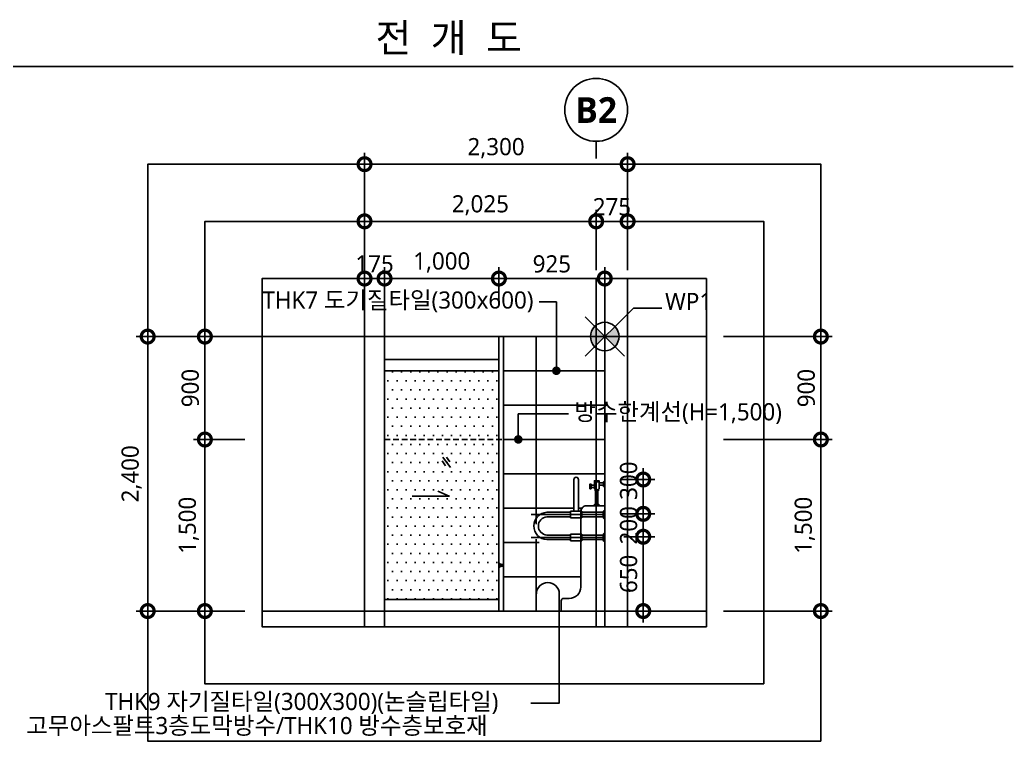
# Model space of a CAD drawing. Header units: millimetres. Extents: x 2213 to 82676, y 1050 to 28650.
# Drawn here: x 27991 to 36675, y 8450 to 14757 of the extents above; entities that cross this region are included whole.
import ezdxf
from ezdxf import colors
from ezdxf.entities.mleader import LeaderData, LeaderLine
from ezdxf.enums import TextEntityAlignment as Align
from ezdxf.math import Vec2, Vec3

# ---------------------------------------------------------------- set-up
doc = ezdxf.new("R2010")
doc.units = ezdxf.units.MM
doc.header["$LTSCALE"] = 200
doc.header["$PDMODE"] = 3
for name, pattern in [('CEN', [62, 60, -1, 0, -1]), ('CEN-GAUN', [32.2, 30, -1, 0.2, -1]), ('HIDDEN', [0.375, 0.25, -0.125])]:
    doc.linetypes.add(name, pattern=pattern)
doc.layers.get('Defpoints').update_dxf_attribs({"color": 137})
for name, color, linetype in [('01-CEN', 1, 'CEN'), ('01HAT', 8, 'Continuous'), ('01TEX', 3, 'Continuous'), ('01TOILET', 6, 'Continuous'), ('1', 1, 'Continuous'), ('2', 2, 'Continuous'), ('3', 3, 'Continuous'), ('4ELE', 4, 'Continuous'), ('A-FIX', 5, 'Continuous'), ('CEN', 1, 'CEN-GAUN'), ('DIM', 7, 'Continuous'), ('FIX', 7, 'Continuous'), ('FUR', 8, 'HIDDEN'), ('gls', 4, 'Continuous'), ('HAT-BRICK', 8, 'Continuous'), ('SYM', 6, 'Continuous'), ('SYM-BUB', 3, 'Continuous'), ('SYM-LEAD', 6, 'Continuous'), ('TEXT', 3, 'Continuous'), ('방수한계선', 4, 'HIDDEN')]:
    doc.layers.add(name, color=color, linetype=linetype)
doc.layers.add('02Waste', color=171, linetype='Continuous', plot=False)
doc.styles.add('HY-M', font='malgun.ttf')
doc.styles.get("Standard").update_dxf_attribs({"font": 'malgun.ttf'})
doc.styles.add('맑은고딕', font='malgun.ttf')
doc.styles.add('맑은고딕B', font='malgunbd.ttf')
doc.styles.add('스타일1', font='malgun.ttf')
doc.linetypes.add('WIREMESH2', pattern='A,5,-0.25,["X",Standard,S=1,R=0,X=-0.32,Y=-0.5],-0.25', length=5.5)
doc.dimstyles.new('CJA-50', dxfattribs={"dimscale": 50, "dimtxt": 3, "dimasz": 1, "dimexe": 2, "dimexo": 3, "dimgap": 1, "dimtad": 1, "dimdec": 0, "dimzin": 1, "dimdsep": 46, "dimlunit": 6, "dimtxsty": '스타일1', "dimblk": 'GAUN-DOT', "dimcen": -2, "dimdle": 2, "dimclrd": 256, "dimclre": 256, "dimclrt": 3, "dimadec": 0, "dimazin": 0, "dimtfac": 1, "dimtdec": 0, "dimtix": 1, "dimtmove": 2, "dimatfit": 3, "dimldrblk": 'DOTSMALL', "dimfxl": 1, "dimtolj": 1, "dimtzin": 1, "dimarcsym": 0})

# ---------------------------------------------------------------- blocks, each defined once
blk = doc.blocks.new('GAUN-DOT')
at = {"linetype": 'ByBlock'}
for p, q in [((0, -2), (0, 2)), ((2, 0), (-2, 0))]:
    blk.add_line(p, q, dxfattribs=at)
at = {"const_width": 2.25}
blk.add_lwpolyline([(0, 0.28125, 1), (0, -0.28125, 1)], format="xyb", close=True, dxfattribs=at)
blk = doc.blocks.new('*D329')
at = {"layer": 'Defpoints', "color": 0, "transparency": 16777216}
for p in [(33304.6, 13495), (31004.6, 12419), (33304.6, 12419)]:
    blk.add_point(p, dxfattribs=at)
at = {"layer": 'DIM', "lineweight": -2, "transparency": 16777216}
for p, q in [((31004.6, 12569), (31004.6, 13595)), ((33304.6, 12569), (33304.6, 13595)), ((31054.6, 13495), (33254.6, 13495))]:
    blk.add_line(p, q, dxfattribs=at)
at = {"layer": 'DIM', "lineweight": -2, "transparency": 16777216, "xscale": 50, "yscale": 50, "zscale": 50, "rotation": 180}
blk.add_blockref('GAUN-DOT', (31004.6, 13495), dxfattribs=at)
at = {"layer": 'DIM', "lineweight": -2, "transparency": 16777216, "xscale": 50, "yscale": 50, "zscale": 50}
blk.add_blockref('GAUN-DOT', (33304.6, 13495), dxfattribs=at)
at = {"layer": 'DIM', "color": 3, "transparency": 16777216, "insert": (32154.6, 13635), "char_height": 150, "attachment_point": 5, "style": '맑은고딕'}
blk.add_mtext('\\A1;2,300', dxfattribs=at)
blk = doc.blocks.new('_DotSmall')
at = {"layer": 'DIM'}
h = blk.add_hatch(color=256, dxfattribs=at)
edge = h.paths.add_edge_path()
edge.add_arc((0, 0), 0.2, 0, 360)
at = {"layer": 'DIM', "linetype": 'ByBlock'}
blk.add_circle((0, 0), 0.2, dxfattribs=at)
blk = doc.blocks.new('*D330')
at = {"layer": 'Defpoints', "color": 0, "transparency": 16777216}
for p in [(33029.6, 12995), (33029.6, 12419), (33304.6, 12419)]:
    blk.add_point(p, dxfattribs=at)
at = {"layer": 'DIM', "lineweight": -2, "transparency": 16777216}
for p, q in [((33029.6, 12569), (33029.6, 13095)), ((33304.6, 12569), (33304.6, 13095)), ((32979.6, 12995), (32929.6, 12995)), ((33304.6, 12995), (33029.6, 12995)), ((33354.6, 12995), (33404.6, 12995))]:
    blk.add_line(p, q, dxfattribs=at)
at = {"layer": 'DIM', "lineweight": -2, "transparency": 16777216, "xscale": 50, "yscale": 50, "zscale": 50}
blk.add_blockref('GAUN-DOT', (33029.6, 12995), dxfattribs=at)
at = {"layer": 'DIM', "lineweight": -2, "transparency": 16777216, "xscale": 50, "yscale": 50, "zscale": 50, "rotation": 180}
blk.add_blockref('GAUN-DOT', (33304.6, 12995), dxfattribs=at)
at = {"layer": 'DIM', "color": 3, "transparency": 16777216, "insert": (33167.1, 13122.5), "char_height": 150, "attachment_point": 5, "style": '맑은고딕'}
blk.add_mtext('\\A1;275', dxfattribs=at)
blk = doc.blocks.new('*D331')
at = {"layer": 'Defpoints', "color": 0, "transparency": 16777216}
for p in [(31004.6, 12995), (31004.6, 12419), (33029.6, 12419)]:
    blk.add_point(p, dxfattribs=at)
at = {"layer": 'DIM', "lineweight": -2, "transparency": 16777216}
for p, q in [((31004.6, 12569), (31004.6, 13095)), ((33029.6, 12569), (33029.6, 13095)), ((32979.6, 12995), (31054.6, 12995))]:
    blk.add_line(p, q, dxfattribs=at)
at = {"layer": 'DIM', "lineweight": -2, "transparency": 16777216, "xscale": 50, "yscale": 50, "zscale": 50, "rotation": 180}
blk.add_blockref('GAUN-DOT', (31004.6, 12995), dxfattribs=at)
at = {"layer": 'DIM', "lineweight": -2, "transparency": 16777216, "xscale": 50, "yscale": 50, "zscale": 50}
blk.add_blockref('GAUN-DOT', (33029.6, 12995), dxfattribs=at)
at = {"layer": 'DIM', "color": 3, "transparency": 16777216, "insert": (32017.1, 13135), "char_height": 150, "attachment_point": 5, "style": '맑은고딕'}
blk.add_mtext('\\A1;2,025', dxfattribs=at)
blk = doc.blocks.new('*D332')
at = {"layer": 'Defpoints', "color": 0, "transparency": 16777216}
for p in [(30338.4, 11987.4), (29108.8, 9587.4), (30108.8, 9587.4)]:
    blk.add_point(p, dxfattribs=at)
at = {"layer": 'DIM', "lineweight": -2, "transparency": 16777216}
for p, q in [((30188.4, 11987.4), (29008.8, 11987.4)), ((29108.8, 11937.4), (29108.8, 9637.4)), ((29958.8, 9587.4), (29008.8, 9587.4))]:
    blk.add_line(p, q, dxfattribs=at)
at = {"layer": 'DIM', "lineweight": -2, "transparency": 16777216, "xscale": 50, "yscale": 50, "zscale": 50}
for p, rotation in [((29108.8, 11987.4), 90), ((29108.8, 9587.4), 270)]:
    blk.add_blockref('GAUN-DOT', p, dxfattribs=dict(at, rotation=rotation))
at = {"layer": 'DIM', "color": 3, "transparency": 16777216, "insert": (28968.8, 10787.4), "char_height": 150, "attachment_point": 5, "rotation": 90, "style": '맑은고딕'}
blk.add_mtext('\\A1;2,400', dxfattribs=at)
blk = doc.blocks.new('*D324')
at = {"layer": 'Defpoints', "color": 0, "transparency": 16777216}
for p in [(30250.3, 11987.4), (29608.8, 11087.4), (30108.8, 11087.4)]:
    blk.add_point(p, dxfattribs=at)
at = {"layer": 'DIM', "lineweight": -2, "transparency": 16777216}
for p, q in [((30100.3, 11987.4), (29508.8, 11987.4)), ((29608.8, 11937.4), (29608.8, 11137.4)), ((29958.8, 11087.4), (29508.8, 11087.4))]:
    blk.add_line(p, q, dxfattribs=at)
at = {"layer": 'DIM', "lineweight": -2, "transparency": 16777216, "xscale": 50, "yscale": 50, "zscale": 50}
for p, rotation in [((29608.8, 11987.4), 90), ((29608.8, 11087.4), 270)]:
    blk.add_blockref('GAUN-DOT', p, dxfattribs=dict(at, rotation=rotation))
at = {"layer": 'DIM', "color": 3, "transparency": 16777216, "insert": (29481.4, 11537.4), "char_height": 150, "attachment_point": 5, "rotation": 90, "style": '맑은고딕'}
blk.add_mtext('\\A1;900', dxfattribs=at)
blk = doc.blocks.new('*D325')
at = {"layer": 'Defpoints', "color": 0, "transparency": 16777216}
for p in [(30108.8, 11087.4), (29608.8, 9587.4), (30108.8, 9587.4)]:
    blk.add_point(p, dxfattribs=at)
at = {"layer": 'DIM', "lineweight": -2, "transparency": 16777216}
for p, q in [((29958.8, 11087.4), (29508.8, 11087.4)), ((29608.8, 11037.4), (29608.8, 9637.4)), ((29958.8, 9587.4), (29508.8, 9587.4))]:
    blk.add_line(p, q, dxfattribs=at)
at = {"layer": 'DIM', "lineweight": -2, "transparency": 16777216, "xscale": 50, "yscale": 50, "zscale": 50}
for p, rotation in [((29608.8, 11087.4), 90), ((29608.8, 9587.4), 270)]:
    blk.add_blockref('GAUN-DOT', p, dxfattribs=dict(at, rotation=rotation))
at = {"layer": 'DIM', "color": 3, "transparency": 16777216, "insert": (29468.4, 10337.4), "char_height": 150, "attachment_point": 5, "rotation": 90, "style": '맑은고딕'}
blk.add_mtext('\\A1;1,500', dxfattribs=at)
blk = doc.blocks.new('*D326')
at = {"layer": 'Defpoints', "color": 0, "transparency": 16777216}
for p in [(33994.1, 11987.4), (33994.1, 11087.4), (34994.1, 11087.4)]:
    blk.add_point(p, dxfattribs=at)
at = {"layer": 'DIM', "lineweight": -2, "transparency": 16777216}
for p, q in [((34144.1, 11987.4), (35094.1, 11987.4)), ((34994.1, 11937.4), (34994.1, 11137.4)), ((34144.1, 11087.4), (35094.1, 11087.4))]:
    blk.add_line(p, q, dxfattribs=at)
at = {"layer": 'DIM', "lineweight": -2, "transparency": 16777216, "xscale": 50, "yscale": 50, "zscale": 50}
for p, rotation in [((34994.1, 11987.4), 90), ((34994.1, 11087.4), 270)]:
    blk.add_blockref('GAUN-DOT', p, dxfattribs=dict(at, rotation=rotation))
at = {"layer": 'DIM', "color": 3, "transparency": 16777216, "insert": (34866.6, 11537.4), "char_height": 150, "attachment_point": 5, "rotation": 90, "style": '맑은고딕'}
blk.add_mtext('\\A1;900', dxfattribs=at)
blk = doc.blocks.new('*D327')
at = {"layer": 'Defpoints', "color": 0, "transparency": 16777216}
for p in [(33994.1, 11087.4), (33994.1, 9587.4), (34994.1, 9587.4)]:
    blk.add_point(p, dxfattribs=at)
at = {"layer": 'DIM', "lineweight": -2, "transparency": 16777216}
for p, q in [((34144.1, 11087.4), (35094.1, 11087.4)), ((34994.1, 11037.4), (34994.1, 9637.4)), ((34144.1, 9587.4), (35094.1, 9587.4))]:
    blk.add_line(p, q, dxfattribs=at)
at = {"layer": 'DIM', "lineweight": -2, "transparency": 16777216, "xscale": 50, "yscale": 50, "zscale": 50}
for p, rotation in [((34994.1, 11087.4), 90), ((34994.1, 9587.4), 270)]:
    blk.add_blockref('GAUN-DOT', p, dxfattribs=dict(at, rotation=rotation))
at = {"layer": 'DIM', "color": 3, "transparency": 16777216, "insert": (34853.6, 10337.4), "char_height": 150, "attachment_point": 5, "rotation": 90, "style": '맑은고딕'}
blk.add_mtext('\\A1;1,500', dxfattribs=at)
blk = doc.blocks.new('NEW_BUB')
at = {"layer": 'SYM-BUB', "color": 6}
blk.add_line((0, 3), (0, 0), dxfattribs=at)
blk.add_circle((0, 8.5), 5.5, dxfattribs=at)
at = {"layer": 'SYM-BUB', "color": 3, "style": '맑은고딕B'}
blk.add_attdef('X', text='', height=4.5, dxfattribs=at).set_placement((0, 8.5), align=Align.MIDDLE)
blk = doc.blocks.new('*D328')
at = {"layer": 'Defpoints', "color": 0, "transparency": 16777216}
for p in [(33104.6, 12495), (32179.6, 12112), (33104.6, 12112)]:
    blk.add_point(p, dxfattribs=at)
at = {"layer": 'DIM', "lineweight": -2, "transparency": 16777216}
for p, q in [((32179.6, 12262), (32179.6, 12595)), ((33104.6, 12262), (33104.6, 12595)), ((32229.6, 12495), (33054.6, 12495))]:
    blk.add_line(p, q, dxfattribs=at)
at = {"layer": 'DIM', "lineweight": -2, "transparency": 16777216, "xscale": 50, "yscale": 50, "zscale": 50, "rotation": 180}
blk.add_blockref('GAUN-DOT', (32179.6, 12495), dxfattribs=at)
at = {"layer": 'DIM', "lineweight": -2, "transparency": 16777216, "xscale": 50, "yscale": 50, "zscale": 50}
blk.add_blockref('GAUN-DOT', (33104.6, 12495), dxfattribs=at)
at = {"layer": 'DIM', "color": 3, "transparency": 16777216, "insert": (32642.1, 12622.5), "char_height": 150, "attachment_point": 5, "style": '맑은고딕'}
blk.add_mtext('\\A1;925', dxfattribs=at)
blk = doc.blocks.new('*D333')
at = {"layer": 'Defpoints', "color": 0, "transparency": 16777216}
for p in [(31004.6, 12495), (31004.6, 12112), (31179.6, 12112)]:
    blk.add_point(p, dxfattribs=at)
at = {"layer": 'DIM', "lineweight": -2, "transparency": 16777216}
for p, q in [((31004.6, 12262), (31004.6, 12595)), ((31179.6, 12262), (31179.6, 12595)), ((30954.6, 12495), (30904.6, 12495)), ((31179.6, 12495), (31004.6, 12495)), ((31229.6, 12495), (31279.6, 12495))]:
    blk.add_line(p, q, dxfattribs=at)
at = {"layer": 'DIM', "lineweight": -2, "transparency": 16777216, "xscale": 50, "yscale": 50, "zscale": 50}
blk.add_blockref('GAUN-DOT', (31004.6, 12495), dxfattribs=at)
at = {"layer": 'DIM', "lineweight": -2, "transparency": 16777216, "xscale": 50, "yscale": 50, "zscale": 50, "rotation": 180}
blk.add_blockref('GAUN-DOT', (31179.6, 12495), dxfattribs=at)
at = {"layer": 'DIM', "color": 3, "transparency": 16777216, "insert": (31092.1, 12622.9), "char_height": 150, "attachment_point": 5, "style": '맑은고딕'}
blk.add_mtext('\\A1;175', dxfattribs=at)
blk = doc.blocks.new('안전센서 (입면)')
at = {"layer": 'HAT-BRICK'}
for p, q in [((21275.8, -15964.1), (21243.8, -15964.1)), ((21243.8, -15964.1), (21243.8, -15979.3)), ((21243.8, -15964.1), (21251.8, -15964.1)), ((21251.8, -15967.7), (21243.8, -15967.7)), ((21243.8, -15967.7), (21251.8, -15967.7)), ((21243.8, -15975.7), (21243.8, -15967.7)), ((21251.8, -15975.7), (21243.8, -15975.7)), ((21251.8, -15975.7), (21243.8, -15975.7)), ((21251.8, -15967.7), (21251.8, -15975.7)), ((21261.8, -15964.1), (21267.8, -15960.7)), ((21267.8, -15960.7), (21273.8, -15958.7)), ((21273.8, -15984.7), (21273.8, -15958.7)), ((21275.8, -15956.1), (21277.5, -15956.1)), ((21275.8, -15987.3), (21275.8, -15956.1)), ((21279.2, -15964.1), (21275.8, -15964.1)), ((21278.2, -15971.7), (21275.8, -15971.7)), ((21279.2, -15964.1), (21277.5, -15956.1)), ((21278.2, -15964.1), (21278.2, -15979.3)), ((21279.2, -15964.1), (21279.2, -15979.3)), ((21275.8, -15979.3), (21243.8, -15979.3)), ((21261.8, -15979.3), (21267.8, -15982.7)), ((21267.8, -15982.7), (21273.8, -15984.7)), ((21279.2, -15979.3), (21275.8, -15979.3)), ((21277.5, -15987.3), (21275.8, -15987.3)), ((21279.2, -15979.3), (21277.5, -15987.3))]:
    blk.add_line(p, q, dxfattribs=at)
blk = doc.blocks.new('유리표시')
at = {"layer": 'gls'}
for p, q in [((77.8, 91.1), (11.2, 2)), ((45.1, 91.1), (16.9, 51.9)), ((85.7, 60.7), (55.9, 16.7))]:
    blk.add_line(p, q, dxfattribs=at)
blk = doc.blocks.new('_DOT')
at = {"color": 0, "linetype": 'ByBlock'}
blk.add_line((-0.5, 0), (-1, 0), dxfattribs=at)
at = {"color": 0, "linetype": 'ByBlock', "const_width": 0.5}
blk.add_lwpolyline([(-0.25, 0, 1), (0.25, 0, 1)], format="xyb", close=True, dxfattribs=at)
blk = doc.blocks.new('*D323')
at = {"layer": 'Defpoints', "color": 0, "transparency": 16777216}
for p in [(31179.6, 12495), (31179.6, 12112), (32179.6, 12112)]:
    blk.add_point(p, dxfattribs=at)
at = {"layer": 'DIM', "lineweight": -2, "transparency": 16777216}
for p, q in [((31179.6, 12262), (31179.6, 12595)), ((32179.6, 12262), (32179.6, 12595)), ((32129.6, 12495), (31229.6, 12495))]:
    blk.add_line(p, q, dxfattribs=at)
at = {"layer": 'DIM', "lineweight": -2, "transparency": 16777216, "xscale": 50, "yscale": 50, "zscale": 50, "rotation": 180}
blk.add_blockref('GAUN-DOT', (31179.6, 12495), dxfattribs=at)
at = {"layer": 'DIM', "lineweight": -2, "transparency": 16777216, "xscale": 50, "yscale": 50, "zscale": 50}
blk.add_blockref('GAUN-DOT', (32179.6, 12495), dxfattribs=at)
at = {"layer": 'DIM', "color": 3, "transparency": 16777216, "insert": (31679.6, 12635.5), "char_height": 150, "attachment_point": 5, "style": '맑은고딕'}
blk.add_mtext('\\A1;1,000', dxfattribs=at)
blk = doc.blocks.new('*D335')
at = {"layer": 'Defpoints', "color": 0, "transparency": 16777216}
for p in [(33122.6, 10237.3), (33441.1, 10237.3), (33185.2, 9587.4)]:
    blk.add_point(p, dxfattribs=at)
at = {"layer": 'DIM', "lineweight": -2, "transparency": 16777216}
for p, q in [((33272.6, 10237.3), (33541.1, 10237.3)), ((33441.1, 9637.4), (33441.1, 10187.3)), ((33335.2, 9587.4), (33541.1, 9587.4))]:
    blk.add_line(p, q, dxfattribs=at)
at = {"layer": 'DIM', "lineweight": -2, "transparency": 16777216, "xscale": 50, "yscale": 50, "zscale": 50}
for p, rotation in [((33441.1, 10237.3), 90), ((33441.1, 9587.4), 270)]:
    blk.add_blockref('GAUN-DOT', p, dxfattribs=dict(at, rotation=rotation))
at = {"layer": 'DIM', "color": 3, "transparency": 16777216, "insert": (33313.6, 9912.3), "char_height": 150, "attachment_point": 5, "rotation": 90, "style": '맑은고딕'}
blk.add_mtext('\\A1;650', dxfattribs=at)
blk = doc.blocks.new('*D336')
at = {"layer": 'Defpoints', "color": 0, "transparency": 16777216}
for p in [(33103.8, 10737.7), (33441.1, 10737.7), (33303, 10437.3)]:
    blk.add_point(p, dxfattribs=at)
at = {"layer": 'DIM', "lineweight": -2, "transparency": 16777216}
for p, q in [((33253.8, 10737.7), (33541.1, 10737.7)), ((33441.1, 10487.3), (33441.1, 10687.7)), ((33453, 10437.3), (33541.1, 10437.3))]:
    blk.add_line(p, q, dxfattribs=at)
at = {"layer": 'DIM', "lineweight": -2, "transparency": 16777216, "xscale": 50, "yscale": 50, "zscale": 50}
for p, rotation in [((33441.1, 10737.7), 90), ((33441.1, 10437.3), 270)]:
    blk.add_blockref('GAUN-DOT', p, dxfattribs=dict(at, rotation=rotation))
at = {"layer": 'DIM', "color": 3, "transparency": 16777216, "insert": (33313.6, 10727.6), "char_height": 150, "attachment_point": 5, "rotation": 90, "style": '맑은고딕'}
blk.add_mtext('\\A1;300', dxfattribs=at)
blk = doc.blocks.new('*D337')
at = {"layer": 'Defpoints', "color": 0, "transparency": 16777216}
for p in [(33103.8, 10437.7), (33441.1, 10437.7), (33122.6, 10237.3)]:
    blk.add_point(p, dxfattribs=at)
at = {"layer": 'DIM', "lineweight": -2, "transparency": 16777216}
for p, q in [((33441.1, 10487.7), (33441.1, 10537.7)), ((33253.8, 10437.7), (33541.1, 10437.7)), ((33441.1, 10237.3), (33441.1, 10437.7)), ((33272.6, 10237.3), (33541.1, 10237.3)), ((33441.1, 10187.3), (33441.1, 10137.3))]:
    blk.add_line(p, q, dxfattribs=at)
at = {"layer": 'DIM', "lineweight": -2, "transparency": 16777216, "xscale": 50, "yscale": 50, "zscale": 50}
for p, rotation in [((33441.1, 10437.7), 270), ((33441.1, 10237.3), 90)]:
    blk.add_blockref('GAUN-DOT', p, dxfattribs=dict(at, rotation=rotation))
at = {"layer": 'DIM', "color": 3, "transparency": 16777216, "insert": (33313.6, 10337.5), "char_height": 150, "attachment_point": 5, "rotation": 90, "style": '맑은고딕'}
blk.add_mtext('\\A1;200', dxfattribs=at)
blk = doc.blocks.new('SAN-SA1')
at = {"layer": 'CEN'}
for p, q in [((-643.8, 844), (-14.3, 844)), ((-643.8, 644), (-14.7, 644))]:
    blk.add_line(p, q, dxfattribs=at)
at = {"layer": 'FIX', "color": 4}
for p, q in [((-269.6, 873.4), (-269.6, 1149.9)), ((-230.4, 873.4), (-230.4, 1149.9)), ((-299.1, 873.4), (-200.9, 873.4)), ((-299.1, 873.4), (-299.1, 814.6)), ((-200.9, 873.4), (-200.9, 814.6)), ((-9.8, 869.6), (-14.7, 869.6)), ((-14.7, 869.6), (-14.7, 865.8)), ((0, 879.4), (-9.8, 874.5)), ((-9.8, 874.5), (-9.8, 869.6)), ((-9.8, 816.7), (-9.8, 869.6)), ((-507, 863.6), (-299.1, 863.6)), ((-507, 824.4), (-299.1, 824.4)), ((-299.1, 814.6), (-200.9, 814.6)), ((-200.9, 863.6), (-14.3, 863.6)), ((-200.9, 824.4), (-14.3, 824.4)), ((-14.7, 826.5), (-14.7, 865.8)), ((-14.7, 826.5), (-14.7, 816.7)), ((-14.7, 816.7), (-9.8, 816.7)), ((-9.8, 816.7), (-9.8, 811.8)), ((-9.8, 811.8), (0, 806.9)), ((-507, 663.6), (-299.1, 663.6)), ((-507, 624.4), (-299.1, 624.4)), ((-299.1, 673.4), (-299.1, 614.6)), ((-299.1, 673.4), (-200.9, 673.4)), ((-299.1, 614.6), (-200.9, 614.6)), ((-200.9, 673.4), (-200.9, 614.6)), ((-200.9, 663.6), (-14.7, 663.6)), ((-200.9, 624.4), (-14.7, 624.4)), ((-14.7, 670.1), (-14.7, 666.2)), ((-9.8, 670.1), (-14.7, 670.1)), ((-14.7, 627), (-14.7, 666.2)), ((-14.7, 627), (-14.7, 617.2)), ((-14.7, 617.2), (-9.8, 617.2)), ((0, 679.9), (-9.8, 675)), ((-9.8, 675), (-9.8, 670.1)), ((-9.8, 617.2), (-9.8, 670.1)), ((-9.8, 617.2), (-9.8, 612.3)), ((-9.8, 612.3), (0, 607.4))]:
    blk.add_line(p, q, dxfattribs=at)
for points in [[(0, 806.9), (0, 879.4)], [(0, 607.4), (0, 679.9)]]:
    blk.add_lwpolyline(points, dxfattribs=at)
for centre, radius, start, end in [((-250, 1149.9), 19.6, 0, 180), ((-499.8, 744), 119.8, 93.43752, 266.56248), ((-499.7, 744), 80.7, 95.19045, 264.80955)]:
    blk.add_arc(centre, radius, start, end, dxfattribs=at)
blk = doc.blocks.new('2E-T204')
at = {"color": 0}
for p, q in [((10, 1130), (10, 1090)), ((90, 1130), (50, 1130)), ((50, 1070), (50, 1130)), ((90, 1130), (90, 1070)), ((85, 1060), (55, 1060)), ((55, 1050), (55, 1060)), ((85, 1050), (55, 1050)), ((85, 1050), (85, 1060)), ((120, 1070), (120, 1110)), ((130, 1110), (130, 1070)), ((95, 920), (45, 920)), ((90, 930), (50, 930)), ((55, 935), (85, 935))]:
    blk.add_line(p, q, dxfattribs=at)
at = {"layer": '01TOILET'}
blk.add_lwpolyline([(0, 1135), (10, 1130), (10, 1120), (50, 1120), (50, 1140), (90, 1140), (90, 1100), (120, 1100), (120, 1110), (130, 1110), (130, 1070), (120, 1070), (120, 1080), (90, 1080), (90, 1070), (80, 1060), (80, 935), (85, 935), (85, 930), (90, 930), (95, 920), (160, 920, -0.414214), (210, 870), (210, 210, 0.414214), (310, 110), (360, 110, -0.414214), (380, 90), (380, 0), (0, 0), (0, 920), (45, 920), (50, 930), (55, 930), (55, 935), (60, 935), (60, 1060), (50, 1070), (50, 1100), (10, 1100), (10, 1090), (0, 1085)], format="xyb", dxfattribs=at)
blk = doc.blocks.new('WP21')
at = {"layer": 'SYM'}
h = blk.add_hatch(color=6, dxfattribs=at)
edge = h.paths.add_edge_path()
edge.add_ellipse((0, 0), major_axis=(0, 2.5), ratio=1, start_angle=405, end_angle=495)
edge.add_line((-1.77, -1.77), (0, 0))
edge.add_line((0, 0), (-1.77, 1.77))
edge = h.paths.add_edge_path()
edge.add_ellipse((0, 0), major_axis=(0, 2.5), ratio=1, start_angle=225, end_angle=315)
edge.add_line((1.77, 1.77), (0, 0))
edge.add_line((0, 0), (1.77, -1.77))
at = {"layer": 'SYM', "color": 6}
for p, q in [((-3.44, -3.44), (5, 5)), ((5, 5), (10, 5)), ((-3.44, 3.44), (3.44, -3.44))]:
    blk.add_line(p, q, dxfattribs=at)
blk.add_ellipse((0, 0), major_axis=(0, 2.5), ratio=1, start_param=5.497787, end_param=11.780972, dxfattribs=at)
at = {"layer": 'SYM', "color": 3, "linetype": 'WIREMESH2', "style": '스타일1'}
blk.add_attdef('WP', text='', height=3, dxfattribs=at).set_placement((10.55, 5), align=Align.MIDDLE_LEFT)

msp = doc.modelspace()

# ---------------------------------------------------------------- hatches: boundary and pattern name
h = msp.add_hatch()
h.set_pattern_fill('DOTS', color=9, scale=50)
h.set_pattern_definition([(0, (9937.035, -13800), (39.6875, 79.375), [0, -79.375])])
h.paths.add_polyline_path([(31179.6, 11687.4), (32179.6, 11687.4), (32179.6, 9687.4), (31179.6, 9687.4)])

# ---------------------------------------------------------------- linework, layer by layer
at = {"color": 9}
msp.add_line((31179.6, 11787.4), (32179.6, 11787.4), dxfattribs=at)
at = {"layer": '01-CEN'}
for p, q in [((31004.6, 12495), (31004.6, 9450)), ((31179.6, 12495), (31179.6, 9450)), ((33029.6, 12495), (33029.6, 9450)), ((33104.6, 12495), (33104.6, 9450)), ((33304.6, 12495), (33304.6, 9450))]:
    msp.add_line(p, q, dxfattribs=at)
at = {"layer": '01HAT'}
for p, q in [((32504.6, 11987.4), (32504.6, 10347)), ((32219.6, 11687.4), (33104.6, 11687.4)), ((32219.6, 11387.4), (33104.6, 11387.4)), ((32219.6, 11087.4), (33104.6, 11087.4)), ((32219.6, 10787.4), (33104.6, 10787.4)), ((32219.6, 10487.4), (32835, 10487.4)), ((32874.2, 10487.4), (32904.6, 10487.4)), ((32219.6, 10187.4), (32530.5, 10187.4)), ((32504.6, 10215.6), (32504.6, 9587.4)), ((32219.6, 9887.4), (32894.6, 9887.4))]:
    msp.add_line(p, q, dxfattribs=at)
at = {"layer": '02Waste'}
for points in [[(34994.1, 8450), (29108.8, 8450), (29108.8, 13495), (34994.1, 13495)], [(34494.1, 8950), (29608.8, 8950), (29608.8, 12995), (34494.1, 12995)], [(33994.1, 9450), (30108.8, 9450), (30108.8, 12495), (33994.1, 12495)]]:
    msp.add_lwpolyline(points, close=True, dxfattribs=at)
at = {"layer": '1'}
for p, q in [((30108.8, 11987.4), (33994.1, 11987.4)), ((30108.8, 9587.4), (33994.1, 9587.4))]:
    msp.add_line(p, q, dxfattribs=at)
at = {"layer": '2'}
msp.add_lwpolyline([(33104.6, 11987.4), (31179.6, 11987.4), (31179.6, 9587.4), (33104.6, 9587.4)], close=True, dxfattribs=at)
at = {"layer": '3'}
msp.add_line((17493.4, 14350), (36675, 14350), dxfattribs=at)
at = {"layer": '4ELE'}
for p, q in [((31179.6, 11987.4), (31179.6, 9587.4)), ((32179.6, 11987.4), (32179.6, 9587.4)), ((32219.6, 11987.4), (32219.6, 9587.4))]:
    msp.add_line(p, q, dxfattribs=at)
msp.add_lwpolyline([(31419.7, 10592.4), (31744.7, 10592.4), (31644.7, 10637.1)], dxfattribs=at)
at = {"layer": 'HAT-BRICK'}
for p, q in [((31179.6, 11687.4), (32179.6, 11687.4)), ((32179.6, 9687.4), (31179.6, 9687.4))]:
    msp.add_line(p, q, dxfattribs=at)
at = {"layer": 'SYM-LEAD'}
for points, format in [([(32507, 9737.4, -1), (32707, 9737.4), (32707, 8783.2), (32457, 8783.2)], "xyb"), ([(32507, 9587.4, 0, 50, 0), (32507, 9737.4, 0, 0, 0), (32507, 9679, 0, 0, 0)], "xyseb")]:
    msp.add_lwpolyline(points, format=format, dxfattribs=at)
at = {"layer": '방수한계선'}
msp.add_line((31179.6, 11087.4), (33104.6, 11087.4), dxfattribs=at)

# ---------------------------------------------------------------- block references
at = {"layer": 'A-FIX', "xscale": -1}
msp.add_blockref('안전센서 (입면)', (53463.4, 25959.1), dxfattribs=at)
at = {"layer": 'FUR', "xscale": -1}
msp.add_blockref('2E-T204', (33104.6, 9587.4), dxfattribs=at)
at = {"layer": 'HAT-BRICK', "xscale": -1}
msp.add_blockref('유리표시', (31767.7, 10840.8), dxfattribs=at)
at = {"layer": 'HAT-BRICK'}
msp.add_blockref('SAN-SA1', (33104.6, 9587.4), dxfattribs=at)
at = {"layer": 'SYM', "linetype": 'WIREMESH2'}
ref = msp.add_blockref('WP21', (33104.6, 11987.4), dxfattribs=dict(at, xscale=50.00000000000001, yscale=50.00000000000001, zscale=50.00000000000001))
ref.add_attrib('WP', 'WP1', dxfattribs={"color": 3, "linetype": 'WIREMESH2', "height": 150, "style": '스타일1'}).set_placement((33632.1, 12174.9), align=Align.BOTTOM_LEFT)
at = {"layer": 'SYM-BUB'}
ref = msp.add_blockref('NEW_BUB', (33029.6, 13545), dxfattribs=dict(at, xscale=-50.00000000000001, yscale=50.00000000000001, zscale=50.00000000000001))
ref.add_attrib('X', 'B2', dxfattribs={"color": 3, "height": 225, "style": '맑은고딕B'}).set_placement((33029.6, 13970), align=Align.MIDDLE)

# ---------------------------------------------------------------- texts
at = {"layer": '01TEX', "linetype": 'Continuous', "style": 'HY-M'}
msp.add_text('전  개  도', height=250, rotation=360, dxfattribs=at).set_placement((31740, 14600), align=Align.MIDDLE_CENTER)
at = {"layer": 'TEXT', "color": 3, "style": '스타일1'}
for s, p in [('THK9 자기질타일(300X300)(논슬립타일)', (28736.1, 8796.9)), ('고무아스팔트3층도막방수/THK10 방수층보호재', (28047.5, 8586))]:
    msp.add_text(s, height=150, dxfattribs=at).set_placement(p, align=Align.MIDDLE_LEFT)

# ---------------------------------------------------------------- dimensions: what is measured, and where the dimension line sits
at = {"layer": 'DIM'}
for base, p1, p2, angle, picture, middle in [((33304.6, 13495), (31004.6, 12419), (33304.6, 12419), 180, '*D329', (32154.6, 13635)), ((31004.6, 12995), (33029.6, 12419), (31004.6, 12419), 180, '*D331', (32017.1, 13135)), ((33029.6, 12995), (33304.6, 12419), (33029.6, 12419), 180, '*D330', (33167.1, 13122.5)), ((31004.6, 12495), (31179.6, 12112), (31004.6, 12112), 0, '*D333', (31092.1, 12622.9)), ((31179.6, 12495), (32179.6, 12112), (31179.6, 12112), 0, '*D323', (31679.6, 12635.5)), ((33104.6, 12495), (32179.6, 12112), (33104.6, 12112), 180, '*D328', (32642.1, 12622.5)), ((29108.8, 9587.4), (30338.4, 11987.4), (30108.8, 9587.4), 270, '*D332', (28968.8, 10787.4)), ((29608.8, 11087.4), (30250.3, 11987.4), (30108.8, 11087.4), 270, '*D324', (29481.4, 11537.4)), ((34994.1, 11087.4), (33994.1, 11987.4), (33994.1, 11087.4), 270, '*D326', (34866.6, 11537.4)), ((29608.8, 9587.4), (30108.8, 11087.4), (30108.8, 9587.4), 270, '*D325', (29468.4, 10337.4)), ((34994.1, 9587.4), (33994.1, 11087.4), (33994.1, 9587.4), 270, '*D327', (34853.6, 10337.4)), ((33441.1, 10437.7), (33122.6, 10237.3), (33103.8, 10437.7), 90, '*D337', (33313.6, 10337.5)), ((33441.1, 10237.3), (33185.2, 9587.4), (33122.6, 10237.3), 90, '*D335', (33313.6, 9912.3))]:
    dim = msp.add_linear_dim(base=base, p1=p1, p2=p2, angle=angle, dimstyle='CJA-50', override={"dimtxsty": '맑은고딕'}, dxfattribs=at)
    dim.commit()
    dim.dimension.update_dxf_attribs({"geometry": picture, "text_midpoint": middle})
dim = msp.add_linear_dim(base=(33441.1, 10737.7), p1=(33303, 10437.3), p2=(33103.8, 10737.7), angle=90, dimstyle='CJA-50', override={"dimtxsty": '맑은고딕'}, dxfattribs=at)
dim.commit()
dim.dimension.update_dxf_attribs({"geometry": '*D336', "text_midpoint": (33313.6, 10727.6), "dimtype": 160})

# ---------------------------------------------------------------- leaders
at = {"layer": 'TEXT', "color": 3}
ml = msp.add_multileader_mtext('Standard', dxfattribs=at)
ml.set_content('THK7 도기질타일(300x600) ', color=3, style='스타일1')
ml.set_leader_properties(color=6)
ml.set_arrow_properties(name='DOT')
ml.build(insert=Vec2(0, 0))
ml.multileader.update_dxf_attribs({"dogleg_length": 3, "arrow_head_size": 75})
ctx = ml.context
ctx.base_point, ctx.char_height, ctx.arrow_head_size, ctx.landing_gap_size, ctx.plane_origin = Vec3(29918.5, 12290.3), 150, 75, 50, Vec3(33547.6, 9991.4)
ctx.text_align_type = 2
notes = []
notes.append((ctx, [(0, (1, 1, 0), (32681.6, 12290.3), (-1, 0), 150, [(0, [(32681.6, 11688.8)], 0, [])])]))
ctx.mtext.insert, ctx.mtext.alignment, ctx.mtext.flow_direction = Vec3(32481.6, 12382.3), 3, 5
ml = msp.add_multileader_mtext('Standard', dxfattribs=at)
ml.set_content('방수한계선(H=1,500)', color=3, style='스타일1')
ml.set_leader_properties(color=6)
ml.set_arrow_properties(name='DOT')
ml.build(insert=Vec2(0, 0))
ml.multileader.update_dxf_attribs({"dogleg_length": 3, "arrow_head_size": 75})
ctx = ml.context
ctx.base_point, ctx.char_height, ctx.arrow_head_size, ctx.landing_gap_size, ctx.plane_origin = Vec3(32789.1, 11312.9), 150, 75, 50, Vec3(31963.1, 9391.2)
notes.append((ctx, [(0, (1, 1, 0), (32349, 11312.9), (1, 0), 440.1, [(0, [(32349, 11088.6)], 0, [])])]))
ctx.mtext.insert, ctx.mtext.flow_direction = Vec3(32839.1, 11405), 5
for ctx, leaders in notes:
    for number, flags, end, landing, length, lines in leaders:
        leader = LeaderData()
        leader.index, (leader.has_last_leader_line, leader.has_dogleg_vector, leader.attachment_direction) = number, flags
        leader.last_leader_point, leader.dogleg_vector, leader.dogleg_length = Vec3(end), Vec3(landing), length
        for number, points, colour, breaks in lines:
            line = LeaderLine()
            line.index, line.vertices, line.color, line.breaks = number, Vec3.list(points), colors.encode_raw_color(colour), breaks
            leader.lines.append(line)
        ctx.leaders.append(leader)

doc.saveas('drawing.dxf')
